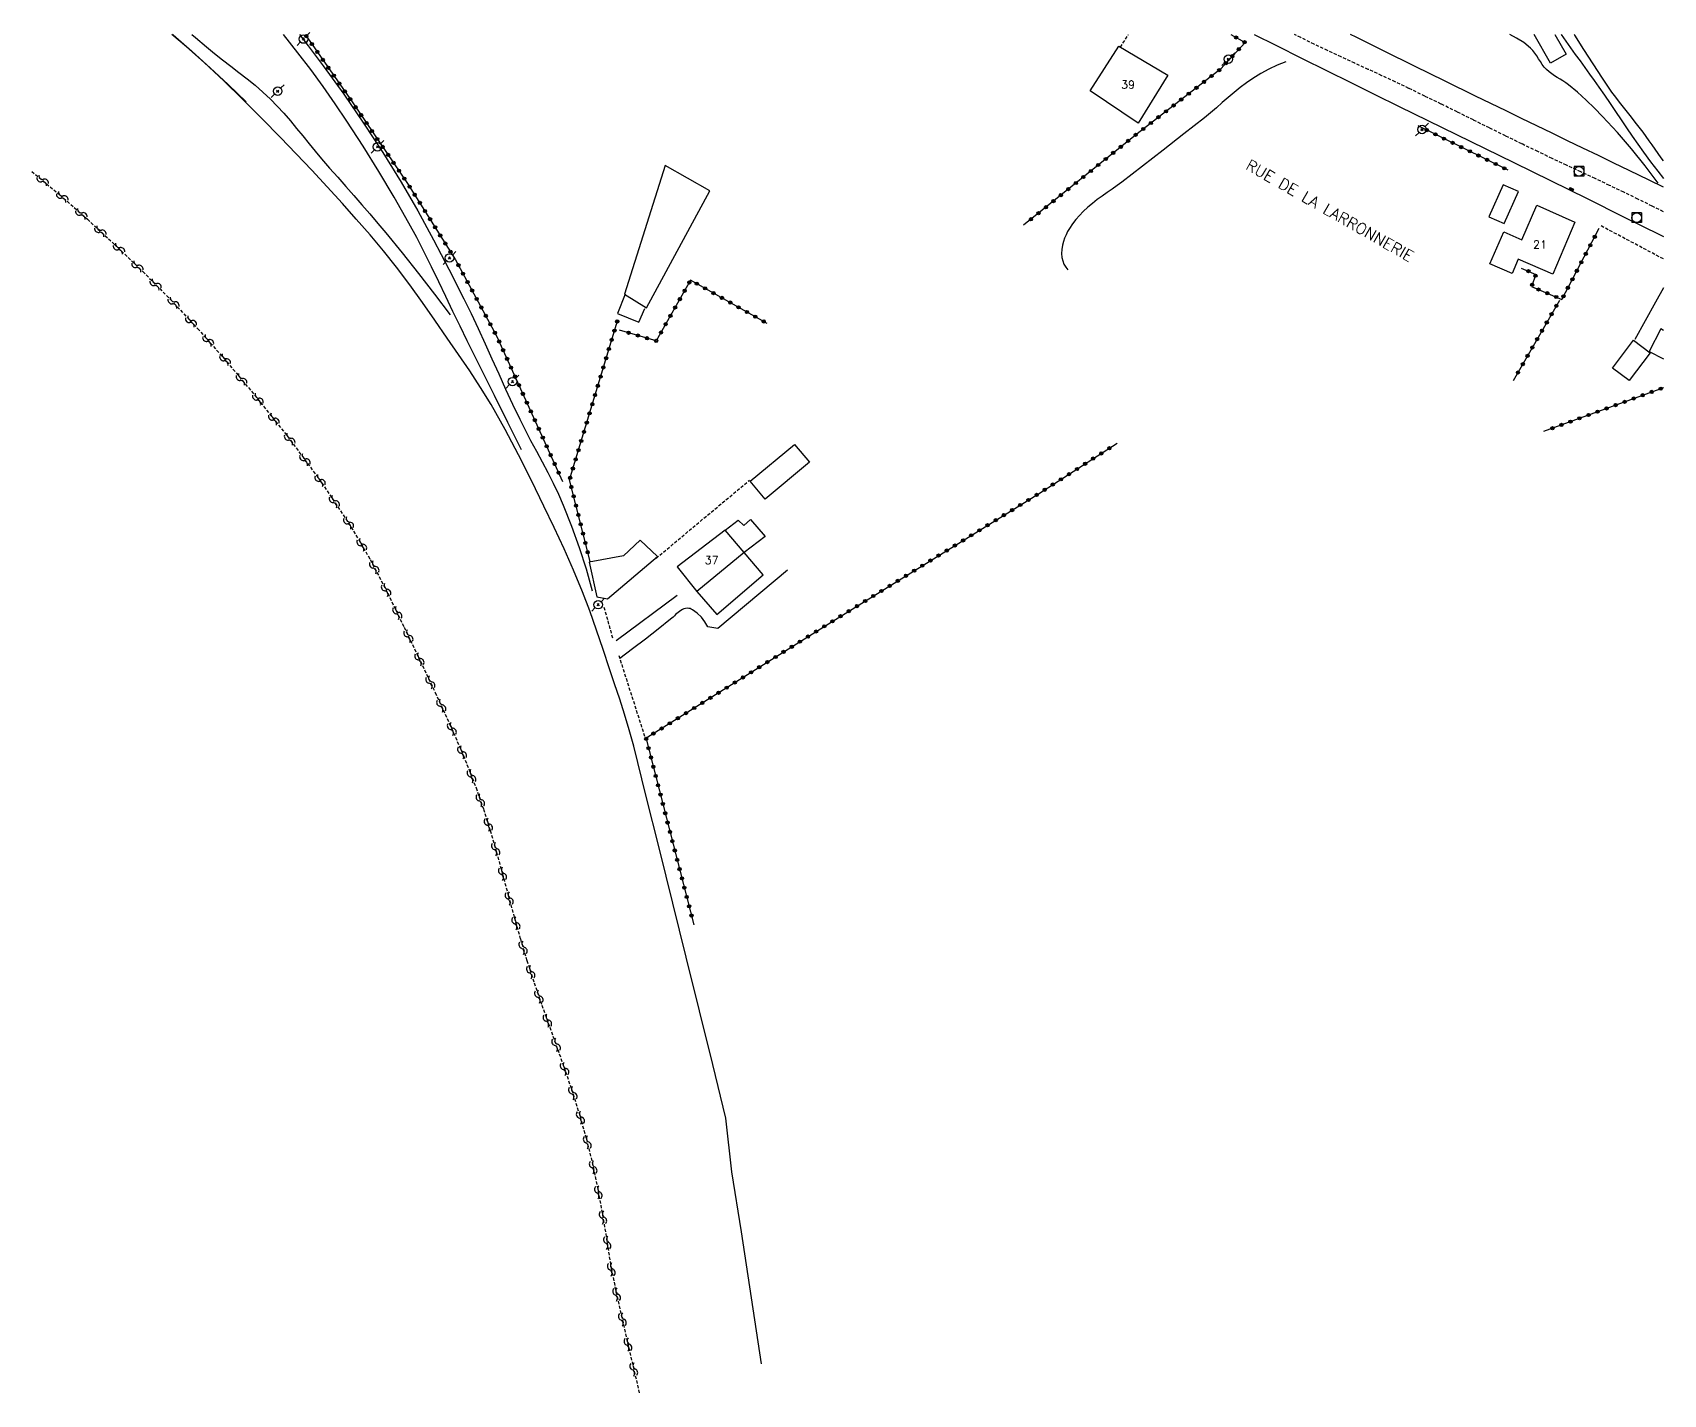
# Model space of a CAD drawing. Header units: millimetres. Extents: x 168000 to 169000, y 125998 to 127000.
# Drawn here: x 168745.3 to 169000, y 126787.6 to 127000.3 of the extents above; entities that cross this region are included whole.
import ezdxf
from ezdxf.enums import TextEntityAlignment as Align

# ---------------------------------------------------------------- set-up
doc = ezdxf.new("R2010")
doc.units = ezdxf.units.MM
doc.linetypes.add('DASHED', pattern=[0.75, 0.5, -0.25])
doc.layers.get('0').update_dxf_attribs({"linetype": 'CONTINUOUS'})
for name, color, linetype in [('W0001', 6, 'DASHED'), ('W0008', 7, 'CONTINUOUS'), ('W0014', 7, 'CONTINUOUS'), ('W0017', 7, 'CONTINUOUS'), ('W0071', 7, 'CONTINUOUS'), ('W0101', 7, 'CONTINUOUS'), ('W0104', 1, 'CONTINUOUS'), ('W0112', 1, 'DASHED'), ('W0211', 2, 'CONTINUOUS'), ('W0323', 7, 'CONTINUOUS'), ('W0401', 7, 'CONTINUOUS'), ('W0420', 7, 'CONTINUOUS'), ('W0473', 7, 'CONTINUOUS'), ('W0500', 5, 'DASHED'), ('W0510', 5, 'CONTINUOUS'), ('W0989', 7, 'CONTINUOUS'), ('W0991', 7, 'CONTINUOUS')]:
    doc.layers.add(name, color=color, linetype=linetype)
doc.styles.get("Standard").update_dxf_attribs({"font": 'romans.shx', "width": 0.85})

# ---------------------------------------------------------------- blocks, each defined once
blk = doc.blocks.new('T473')
for p, q in [((-0.166667, 0.166667), (0.166667, -0.166667)), ((-0.166667, -0.166667), (0.166667, 0.166667)), ((0.500001, 0.500001), (1.000002, 1.000002)), ((-1.000002, -1.000002), (-0.500001, -0.500001))]:
    blk.add_line(p, q)
blk.add_ellipse((0, 0), major_axis=(0.471405, 0.471405), ratio=1, start_param=5.4977871438, end_param=11.780972451)
blk = doc.blocks.new('T420')
for p, q in [((0.75, 0.75), (-0.75, 0.75)), ((-0.75, 0.75), (-0.75, -0.75)), ((0.75, 0.75), (0.75, -0.75)), ((0.75, -0.75), (-0.75, -0.75))]:
    blk.add_line(p, q)
blk.add_ellipse((0, 0), major_axis=(-0.53, 0.53), ratio=1, start_param=3.926991, end_param=10.210176)
blk = doc.blocks.new('T401')
for p, q in [((-0.3, 0.3), (0, 0.3)), ((-0.3, -0.25), (-0.3, 0.3)), ((-0.3, 0.15), (0, 0.15)), ((-0.3, 0), (0, 0)), ((0, 0.3), (0, -0.25)), ((-0.3, -0.15), (0, -0.15)), ((-0.3, -0.25), (-0.3, -0.3)), ((-0.3, -0.3), (0, -0.3)), ((0, -0.3), (0, -0.25))]:
    blk.add_line(p, q)
blk = doc.blocks.new('t323o')
at = {"color": 0, "linetype": 'Continuous'}
for radius in [0.25, 0.15]:
    blk.add_circle((0, 0), radius, dxfattribs=at)
blk = doc.blocks.new('t500o')
at = {"color": 0, "linetype": 'Continuous'}
for centre, start, end in [((-0.5, 0.625), 216.8699, 323.1301), ((0.5, -0.125), 36.8699, 143.1301), ((0.5, -0.625), 36.8699, 143.1301), ((-0.5, 0.125), 216.8699, 323.1301)]:
    blk.add_arc(centre, 0.625, start, end, dxfattribs=at)

msp = doc.modelspace()

# ---------------------------------------------------------------- linework, layer by layer
at = {"layer": 'W0001'}
msp.add_lwpolyline([(169000, 126972.32), (168998.25, 126973.2), (168996.03, 126974.3), (168993.81, 126975.38), (168991.57, 126976.44), (168989.34, 126977.49), (168987.1, 126978.53), (168984.86, 126979.58), (168982.62, 126980.64), (168980.4, 126981.71), (168977.87, 126982.93), (168975.35, 126984.17), (168972.83, 126985.41), (168970.32, 126986.65), (168967.8, 126987.9), (168965.29, 126989.14), (168962.76, 126990.37), (168960.24, 126991.59), (168958.13, 126992.59), (168956.02, 126993.57), (168953.91, 126994.55), (168951.79, 126995.53), (168949.68, 126996.5), (168947.56, 126997.49), (168945.46, 126998.49), (168943.36, 126999.51), (168942.36, 127000)], dxfattribs=at)
at = {"layer": 'W0008'}
for points in [[(168767.21, 127000), (168767.25, 126999.96), (168770.15, 126997.41), (168773.01, 126994.82), (168775.84, 126992.18), (168778.63, 126989.51)], [(168770.13, 127000), (168770.7, 126999.51), (168772.43, 126998.05), (168773.68, 126997.03), (168774.95, 126996.04), (168776.22, 126995.06), (168777.5, 126994.08), (168778.77, 126993.09), (168780.02, 126992.07), (168781.24, 126991.02), (168782.42, 126989.92), (168783.5, 126988.82), (168784.54, 126987.69), (168785.54, 126986.52), (168786.52, 126985.34), (168787.49, 126984.15), (168788.45, 126982.95), (168789.43, 126981.77), (168790.42, 126980.59), (168791.67, 126979.15), (168792.93, 126977.71), (168794.19, 126976.28), (168795.46, 126974.85), (168796.71, 126973.41), (168797.97, 126971.97), (168799.21, 126970.51), (168800.43, 126969.04), (168803.01, 126965.88), (168805.54, 126962.68), (168808.04, 126959.46), (168810.5, 126956.2)], [(169000, 126976.17), (168997.77, 126977.23), (168994.65, 126978.74), (168992.25, 126979.92), (168989.84, 126981.08), (168987.44, 126982.25), (168985.03, 126983.41), (168982.63, 126984.57), (168980.22, 126985.73), (168977.82, 126986.89), (168975.42, 126988.06), (168970.66, 126990.39), (168965.9, 126992.73), (168961.15, 126995.07), (168956.4, 126997.41), (168952.01, 126999.57), (168951.14, 127000)]]:
    msp.add_lwpolyline(points, dxfattribs=at)
at = {"layer": 'W0014'}
for points in [[(168936.09, 127000), (168939.47, 126998.31), (168943.6, 126996.25), (168947.38, 126994.37), (168951.16, 126992.5), (168954.94, 126990.64), (168958.73, 126988.78), (168960.96, 126987.68), (168963.2, 126986.58), (168965.44, 126985.49), (168967.68, 126984.39), (168969.92, 126983.3), (168972.16, 126982.21), (168974.4, 126981.11), (168976.63, 126980.01), (168982.35, 126977.2), (168988.07, 126974.38), (168993.79, 126971.55), (168999.5, 126968.72)], [(168999.5, 126968.72), (169000, 126968.43)]]:
    msp.add_lwpolyline(points, dxfattribs=at)
at = {"layer": 'W0017'}
for points in [[(168941.03, 126995.72), (168939.69, 126995.19), (168938.38, 126994.58), (168937.1, 126993.9), (168935.87, 126993.15), (168934.86, 126992.46), (168933.88, 126991.73), (168932.94, 126990.96), (168932.01, 126990.17), (168931.1, 126989.37), (168930.18, 126988.56), (168929.26, 126987.77), (168928.32, 126987), (168925.11, 126984.47), (168921.89, 126981.96), (168918.66, 126979.46), (168915.42, 126976.96), (168914.66, 126976.4), (168913.89, 126975.85), (168913.11, 126975.31), (168912.34, 126974.77), (168911.57, 126974.21), (168910.81, 126973.63), (168910.08, 126973.03), (168909.38, 126972.38), (168908.78, 126971.76), (168908.22, 126971.11), (168907.71, 126970.42), (168907.23, 126969.71), (168906.95, 126969.23), (168906.7, 126968.74), (168906.48, 126968.22), (168906.31, 126967.69), (168906.15, 126967.08), (168906.03, 126966.45), (168905.99, 126965.8), (168906.04, 126965.15), (168906.17, 126964.63), (168906.37, 126964.13), (168906.64, 126963.67), (168906.97, 126963.24)], [(169000, 126960.45), (168998.78, 126958.2), (168997.16, 126955.28), (168995.52, 126952.38)], [(168863.21, 126916.33), (168852.32, 126907.25)], [(168836.45, 126905.37), (168845.96, 126912.44)], [(168850.76, 126907.48), (168850.3, 126908.27), (168849.74, 126908.99), (168849.08, 126909.62), (168848.35, 126910.16), (168848.16, 126910.26), (168847.97, 126910.34), (168847.76, 126910.38), (168847.55, 126910.4), (168847.28, 126910.37), (168847.02, 126910.29), (168846.78, 126910.18), (168846.55, 126910.05), (168846.32, 126909.91), (168846.11, 126909.75), (168845.9, 126909.58), (168845.71, 126909.4), (168845.52, 126909.21), (168845.33, 126909.03), (168845.13, 126908.85), (168844.93, 126908.68), (168842.97, 126907.11), (168841, 126905.57), (168839, 126904.05), (168836.98, 126902.56)], [(168852.32, 126907.25), (168850.76, 126907.48)]]:
    msp.add_lwpolyline(points, dxfattribs=at)
at = {"layer": 'W0071'}
for points in [[(168821.65, 126935.14), (168819.52, 126939.39), (168817.4, 126943.64), (168815.29, 126947.89), (168813.17, 126952.14), (168812.04, 126954.45), (168810.93, 126956.76), (168809.82, 126959.08), (168808.71, 126961.4), (168807.59, 126963.71), (168806.45, 126966.01), (168805.28, 126968.29), (168804.06, 126970.55), (168801.76, 126974.6), (168799.37, 126978.6), (168796.9, 126982.54), (168794.36, 126986.45), (168792.54, 126989.18), (168790.67, 126991.88), (168788.74, 126994.54), (168786.73, 126997.15), (168784.44, 127000)], [(168786.98, 127000), (168788.34, 126998.25), (168790.68, 126995.11), (168793.87, 126990.67), (168796.97, 126986.16), (168799.96, 126981.59), (168802.84, 126976.94), (168805.44, 126972.47), (168807.92, 126967.93), (168810.31, 126963.35), (168812.64, 126958.74), (168813.78, 126956.41), (168814.89, 126954.07), (168815.96, 126951.71), (168817.03, 126949.35), (168818.09, 126946.99), (168819.16, 126944.62), (168820.24, 126942.27), (168821.36, 126939.93), (168822.2, 126938.25), (168823.07, 126936.58), (168823.96, 126934.92), (168824.85, 126933.27), (168825.73, 126931.61), (168826.59, 126929.93), (168827.4, 126928.23), (168828.16, 126926.5), (168829.47, 126923.22), (168830.66, 126919.9), (168831.72, 126916.53), (168832.67, 126913.13)], [(168984.01, 127000), (168984.02, 126999.98), (168984.75, 126998.95), (168985.49, 126997.92), (168986.23, 126996.9), (168986.98, 126995.88), (168987.72, 126994.85), (168988.46, 126993.83), (168989.2, 126992.8), (168989.93, 126991.77), (168990.81, 126990.51), (168991.68, 126989.24), (168992.54, 126987.96), (168993.39, 126986.69), (168994.26, 126985.41), (168995.12, 126984.14), (168996, 126982.88), (168996.9, 126981.63), (168998, 126980.13), (168999.12, 126978.64), (169000, 126977.52)], [(169000, 126980.26), (168999.67, 126980.73), (168999.19, 126981.4), (168998.72, 126982.08), (168998.25, 126982.75), (168997.78, 126983.42), (168997.3, 126984.09), (168996.82, 126984.75), (168996.22, 126985.54), (168995.61, 126986.32), (168995, 126987.09), (168994.38, 126987.87), (168993.76, 126988.64), (168993.15, 126989.42), (168992.55, 126990.2), (168991.97, 126991), (168990.47, 126993.19), (168989.02, 126995.41), (168987.59, 126997.64), (168986.17, 126999.88), (168986.09, 127000)]]:
    msp.add_lwpolyline(points, dxfattribs=at)
at = {"layer": 'W0101'}
for points in [[(168914.94, 126998.18), (168922.62, 126993.65), (168917.96, 126986.16), (168910.44, 126991.19)], [(168980.24, 126973.34), (168986.17, 126970.69), (168982.73, 126962.55), (168977.32, 126964.91), (168976.37, 126962.66), (168972.87, 126964.2), (168975.1, 126969.18), (168977.91, 126967.93)]]:
    msp.add_lwpolyline(points, close=True, dxfattribs=at)
for points in [[(168856.42, 126919.12), (168853.43, 126922.61), (168845.96, 126916.84)], [(168856.42, 126919.12), (168849.04, 126912.99)], [(168845.96, 126916.84), (168849.04, 126912.99)]]:
    msp.add_lwpolyline(points, dxfattribs=at)
at = {"layer": 'W0104'}
for points in [[(168983.02, 127000), (168984.79, 126996.91), (168982.38, 126995.52), (168979.81, 127000)], [(168837.81, 126959.43), (168836.61, 126956.44), (168839.95, 126955.09), (168840.9, 126957.2)], [(169000, 126953.76), (168999.6, 126954.03), (168997.8, 126950.5), (169000, 126949.37)], [(168853.43, 126922.61), (168855.5, 126924.15), (168856.35, 126923.3), (168857.41, 126924.28), (168859.71, 126921.6), (168856.42, 126919.12)], [(168849.04, 126912.99), (168852.16, 126909.42), (168859.39, 126915.64), (168856.42, 126919.12)]]:
    msp.add_lwpolyline(points, dxfattribs=at)
for points in [[(168844.08, 126979.53), (168837.75, 126959.46), (168841.14, 126957.31), (168851.05, 126975.59)], [(168974.99, 126976.54), (168972.74, 126971.53), (168975.13, 126970.46), (168977.38, 126975.47), (168974.99, 126976.54)], [(168992.05, 126947.88), (168995.33, 126952.25), (168997.92, 126950.31), (168994.63, 126945.94), (168992.05, 126947.88)], [(168857.38, 126930.24), (168864.27, 126935.99), (168866.6, 126933.19), (168859.71, 126927.44), (168857.38, 126930.24)], [(168832.22, 126917.6), (168833.43, 126912.2), (168835.08, 126911.88), (168842.86, 126918.5), (168840.16, 126921.02), (168837.57, 126918.56)]]:
    msp.add_lwpolyline(points, close=True, dxfattribs=at)
at = {"layer": 'W0112'}
for points in [[(168915.18, 126998), (168916.46, 127000)], [(169000, 126964.95), (168990.17, 126970.16)], [(168842.65, 126918.19), (168857.25, 126930.4)], [(168834.52, 126910.58), (168835.85, 126905.76)], [(168836.83, 126903.03), (168840.98, 126890.05)]]:
    msp.add_lwpolyline(points, dxfattribs=at)
at = {"layer": 'W0211'}
msp.add_lwpolyline([(168999.2, 126976.78), (168997.16, 126979.49), (168995.03, 126982.12), (168992.81, 126984.69), (168990.51, 126987.19), (168989.24, 126988.49), (168987.92, 126989.76), (168986.56, 126990.97), (168985.16, 126992.14), (168984.75, 126992.46), (168984.32, 126992.75), (168983.87, 126993.02), (168983.43, 126993.29), (168982.99, 126993.57), (168982.56, 126993.86), (168982.14, 126994.18), (168981.75, 126994.53), (168981.39, 126994.91), (168981.07, 126995.33), (168980.78, 126995.77), (168980.5, 126996.22), (168980.22, 126996.66), (168979.93, 126997.1), (168979.6, 126997.51), (168979.23, 126997.89), (168978.19, 126998.73), (168977.06, 126999.44), (168976, 127000)], dxfattribs=at)
at = {"layer": 'W0323'}
for points in [[(168787.86, 127000), (168795.18, 126989.47), (168803.85, 126976.75), (168811.34, 126964.81)], [(168932.43, 127000), (168934.65, 126998.77), (168930.81, 126994.58), (168917.8, 126984.51), (168900.05, 126970.21)], [(168975.73, 126978.82), (168961.69, 126985.73)], [(168977.77, 126963.53), (168980.1, 126962.53), (168979.39, 126960.65), (168984.13, 126958.63), (168989.98, 126969.73)], [(168811.34, 126964.81), (168817.75, 126952.94), (168828.06, 126930.21)], [(168860.03, 126954.87), (168848.06, 126961.63), (168842.68, 126952.14), (168836.93, 126953.84)], [(168983.76, 126958.48), (168976.55, 126945.92)], [(168832.35, 126917.68), (168829.14, 126930.45), (168836.61, 126955.27)], [(169000, 126944.84), (168981.27, 126938)], [(168840.98, 126890.03), (168869.99, 126908.23), (168902.39, 126928.28), (168914.68, 126936.17)], [(168841.06, 126890.19), (168848.56, 126860.94)]]:
    msp.add_lwpolyline(points, dxfattribs=at)
at = {"layer": 'W0500'}
for points in [[(168745.13, 126978.62), (168749.54, 126974.95), (168753.83, 126971.15), (168758.04, 126967.26), (168762.49, 126962.98), (168766.83, 126958.59), (168771.05, 126954.09), (168775.13, 126949.46), (168780.42, 126943.12), (168785.55, 126936.65), (168790.45, 126929.98), (168795.03, 126923.1), (168798.02, 126918), (168800.74, 126912.75), (168803.31, 126907.43), (168805.84, 126902.11), (168808.15, 126897.24), (168810.42, 126892.34), (168812.57, 126887.39), (168814.54, 126882.36), (168815.69, 126879.04), (168816.75, 126875.68), (168817.73, 126872.31), (168818.67, 126868.92), (168819.58, 126865.52), (168820.5, 126862.13), (168821.46, 126858.75), (168822.48, 126855.39), (168823.62, 126851.89), (168824.82, 126848.42), (168826.05, 126844.96), (168827.29, 126841.5), (168828.52, 126838.03), (168829.69, 126834.55), (168830.79, 126831.03), (168831.78, 126827.49), (168832.68, 126823.83), (168833.46, 126820.14), (168834.15, 126816.44), (168834.79, 126812.73), (168835.02, 126811.34), (168835.63, 126807.34)], [(168835.63, 126807.34), (168836.4, 126803.66), (168838.22, 126795.64), (168840.1, 126787.62)]]:
    msp.add_lwpolyline(points, dxfattribs=at)
at = {"layer": 'W0510'}
msp.add_lwpolyline([(168859.14, 126792.37), (168856, 126813.01), (168854.52, 126822.38), (168853.55, 126830.76), (168851.51, 126839.14), (168849.46, 126847.51), (168847.38, 126855.93), (168845.28, 126864.35), (168843.18, 126872.77), (168841.06, 126881.18), (168840.43, 126883.75), (168839.81, 126886.32), (168839.17, 126888.88), (168838.47, 126891.43), (168837.75, 126893.83), (168836.98, 126896.2), (168836.19, 126898.57), (168835.39, 126900.94), (168834.39, 126903.96), (168833.37, 126906.97), (168832.32, 126909.97), (168831.18, 126912.94), (168829.77, 126916.34), (168828.28, 126919.7), (168826.73, 126923.03), (168825.14, 126926.34), (168823.18, 126930.36), (168821.17, 126934.36), (168819.08, 126938.32), (168816.88, 126942.21), (168815.26, 126944.86), (168813.55, 126947.45), (168811.8, 126950.01), (168810.05, 126952.57), (168808.12, 126955.37), (168806.17, 126958.16), (168804.18, 126960.93), (168802.12, 126963.64), (168800.08, 126966.19), (168797.98, 126968.69), (168795.84, 126971.16), (168793.68, 126973.6), (168791.3, 126976.22), (168788.89, 126978.81), (168786.44, 126981.37), (168783.98, 126983.9), (168781.06, 126986.89), (168778.11, 126989.86), (168775.12, 126992.79), (168772.06, 126995.64), (168769.33, 126998.05), (168767.02, 127000)], dxfattribs=at)

# ---------------------------------------------------------------- block references
at = {"layer": 'W0323'}
for p, rotation in [((168788.04, 126999.74), 304.8212528811239), ((168933.27, 126999.53), 330.8630100362562), ((168788.9, 126998.51), 304.8212528811239), ((168789.75, 126997.28), 304.8212528811239), ((168932.67, 126996.61), 227.4567316461841), ((168933.69, 126997.72), 227.4567316461841), ((168934.58, 126998.8), 330.8630100362562), ((168790.61, 126996.04), 304.8212528811239), ((168791.47, 126994.81), 304.8212528811239), ((168930.62, 126994.43), 217.7373895614349), ((168931.66, 126995.51), 227.4567316461841), ((168792.32, 126993.58), 304.8212528811239), ((168793.18, 126992.35), 304.8212528811239), ((168927.06, 126991.68), 217.7373895614349), ((168928.25, 126992.6), 217.7373895614349), ((168929.43, 126993.51), 217.7373895614349), ((168794.04, 126991.12), 304.8212528811239), ((168794.89, 126989.89), 304.8212528811239), ((168923.5, 126988.92), 217.7373895614349), ((168924.69, 126989.84), 217.7373895614349), ((168925.87, 126990.76), 217.7373895614349), ((168795.74, 126988.65), 304.2646482336932), ((168796.59, 126987.41), 304.2646482336932), ((168919.94, 126986.17), 217.7373895614349), ((168921.13, 126987.09), 217.7373895614349), ((168922.31, 126988.01), 217.7373895614349), ((168797.43, 126986.17), 304.2646482336932), ((168798.27, 126984.93), 304.2646482336932), ((168799.12, 126983.69), 304.2646482336932), ((168917.57, 126984.33), 218.8677772391446), ((168918.76, 126985.25), 217.7373895614349), ((168963.04, 126985.07), 153.7819303997214), ((168964.39, 126984.41), 153.7819303997214), ((168965.73, 126983.74), 153.7819303997214), ((168799.96, 126982.45), 304.2646482336932), ((168800.81, 126981.21), 304.2646482336932), ((168914.07, 126981.51), 218.8677772391446), ((168915.24, 126982.45), 218.8677772391446), ((168916.4, 126983.39), 218.8677772391446), ((168967.08, 126983.08), 153.7819303997214), ((168968.42, 126982.42), 153.7819303997214), ((168969.77, 126981.76), 153.7819303997214), ((168971.11, 126981.09), 153.7819303997214), ((168801.65, 126979.97), 304.2646482336932), ((168802.5, 126978.73), 304.2646482336932), ((168910.57, 126978.68), 218.8677772391446), ((168911.73, 126979.62), 218.8677772391446), ((168912.9, 126980.56), 218.8677772391446), ((168972.46, 126980.43), 153.7819303997214), ((168973.81, 126979.77), 153.7819303997214), ((168975.15, 126979.11), 153.7819303997214), ((168803.34, 126977.49), 304.2646482336932), ((168804.17, 126976.24), 302.1080441496313), ((168908.23, 126976.8), 218.8677772391446), ((168909.4, 126977.74), 218.8677772391446), ((168804.96, 126974.97), 302.1080441496313), ((168805.76, 126973.7), 302.1080441496313), ((168904.73, 126973.98), 218.8677772391446), ((168905.89, 126974.92), 218.8677772391446), ((168907.06, 126975.86), 218.8677772391446), ((168806.56, 126972.43), 302.1080441496313), ((168807.36, 126971.16), 302.1080441496313), ((168901.22, 126971.15), 218.8677772391446), ((168902.39, 126972.09), 218.8677772391446), ((168903.56, 126973.03), 218.8677772391446), ((168808.15, 126969.89), 302.1080441496313), ((168808.95, 126968.62), 302.1080441496313), ((168989.28, 126968.41), 62.19076079450953), ((168809.75, 126967.35), 302.1080441496313), ((168810.55, 126966.08), 302.1080441496313), ((168988.58, 126967.08), 62.19076079450953), ((168811.79, 126963.98), 298.3769675199145), ((168987.18, 126964.43), 62.19076079450953), ((168987.88, 126965.75), 62.19076079450953), ((168812.5, 126962.66), 298.3769675199145), ((168813.22, 126961.34), 298.3769675199145), ((168847.86, 126961.28), 240.4450686925048), ((168849.02, 126961.08), 150.5700783512252), ((168978.92, 126963.04), 336.644440321425), ((168979.5, 126960.93), 249.1791326365421), ((168980.03, 126962.33), 249.1791326365421), ((168985.79, 126961.77), 62.19076079450953), ((168986.49, 126963.1), 62.19076079450953), ((168813.93, 126960.02), 298.3769675199145), ((168814.64, 126958.7), 298.3769675199145), ((168846.38, 126958.68), 240.4450686925048), ((168847.12, 126959.98), 240.4450686925048), ((168850.33, 126960.35), 150.5700783512252), ((168851.63, 126959.61), 150.5700783512252), ((168852.94, 126958.87), 150.5700783512252), ((168980.49, 126960.18), 336.9948457321159), ((168981.87, 126959.59), 336.9948457321159), ((168983.25, 126959.01), 336.9948457321159), ((168984.39, 126959.12), 62.19076079450953), ((168985.09, 126960.45), 62.19076079450953), ((168815.36, 126957.38), 298.3769675199145), ((168816.07, 126956.06), 298.3769675199145), ((168844.9, 126956.07), 240.4450686925048), ((168845.64, 126957.37), 240.4450686925048), ((168854.25, 126958.14), 150.5700783512252), ((168855.55, 126957.4), 150.5700783512252), ((168856.86, 126956.66), 150.5700783512252), ((168858.16, 126955.93), 150.5700783512252), ((168982.53, 126956.33), 240.1510880414055), ((168983.27, 126957.63), 240.1510880414055), ((168816.78, 126954.74), 298.3769675199145), ((168817.49, 126953.42), 298.3769675199145), ((168836.16, 126953.75), 73.25027963388105), ((168836.59, 126955.19), 73.25027963388105), ((168838.37, 126953.42), 163.5675900559921), ((168843.42, 126953.46), 240.4450686925048), ((168844.16, 126954.76), 240.4450686925048), ((168859.47, 126955.19), 150.5700783512252), ((168981.03, 126953.73), 240.1510880414055), ((168981.78, 126955.03), 240.1510880414055), ((168818.15, 126952.07), 294.3885863937794), ((168818.77, 126950.7), 294.3885863937794), ((168835.29, 126950.88), 73.25027963388105), ((168835.72, 126952.32), 73.25027963388105), ((168839.81, 126952.99), 163.5675900559921), ((168841.25, 126952.57), 163.5675900559921), ((168842.68, 126952.15), 240.4450686925048), ((168979.54, 126951.12), 240.1510880414055), ((168980.29, 126952.42), 240.1510880414055), ((168819.39, 126949.34), 294.3885863937794), ((168834.43, 126948.01), 73.25027963388105), ((168834.86, 126949.44), 73.25027963388105), ((168978.05, 126948.52), 240.1510880414055), ((168978.79, 126949.82), 240.1510880414055), ((168820.01, 126947.97), 294.3885863937794), ((168820.62, 126946.61), 294.3885863937794), ((168834, 126946.57), 73.25027963388105), ((168977.3, 126947.22), 240.1510880414055), ((168821.24, 126945.24), 294.3885863937794), ((168821.86, 126943.87), 294.3885863937794), ((168833.13, 126943.7), 73.25027963388105), ((168833.56, 126945.14), 73.25027963388105), ((168995.36, 126943.15), 200.0727100410778), ((168996.77, 126943.66), 200.0727100410778), ((168998.18, 126944.18), 200.0727100410778), ((168999.58, 126944.69), 200.0727100410778), ((168822.48, 126942.51), 294.3885863937794), ((168823.1, 126941.14), 294.3885863937794), ((168832.27, 126940.83), 73.25027963388105), ((168832.7, 126942.26), 73.25027963388105), ((168988.31, 126940.57), 200.0727100410778), ((168989.72, 126941.09), 200.0727100410778), ((168991.13, 126941.6), 200.0727100410778), ((168992.54, 126942.12), 200.0727100410778), ((168993.95, 126942.63), 200.0727100410778), ((168823.72, 126939.77), 294.3885863937794), ((168824.34, 126938.41), 294.3885863937794), ((168831.4, 126937.95), 73.25027963388105), ((168831.83, 126939.39), 73.25027963388105), ((168982.68, 126938.51), 200.0727100410778), ((168984.09, 126939.03), 200.0727100410778), ((168985.5, 126939.54), 200.0727100410778), ((168986.9, 126940.06), 200.0727100410778), ((168824.96, 126937.04), 294.3885863937794), ((168825.58, 126935.68), 294.3885863937794), ((168830.97, 126936.52), 73.25027963388105), ((168913.46, 126935.39), 32.7102542995658), ((168826.2, 126934.31), 294.3885863937794), ((168826.82, 126932.94), 294.3885863937794), ((168830.11, 126933.65), 73.25027963388105), ((168830.54, 126935.08), 73.25027963388105), ((168909.67, 126932.96), 32.7102542995658), ((168910.93, 126933.77), 32.7102542995658), ((168912.2, 126934.58), 32.7102542995658), ((168827.44, 126931.58), 294.3885863937794), ((168829.24, 126930.77), 73.25027963388105), ((168829.67, 126932.21), 73.25027963388105), ((168905.88, 126930.53), 32.7102542995658), ((168907.15, 126931.34), 32.7102542995658), ((168908.41, 126932.15), 32.7102542995658), ((168829.43, 126929.32), 104.0921692974348), ((168829.79, 126927.87), 104.0921692974348), ((168902.1, 126928.1), 31.75625371123039), ((168903.36, 126928.9), 32.7102542995658), ((168904.62, 126929.72), 32.7102542995658), ((168830.16, 126926.41), 104.0921692974348), ((168898.27, 126925.73), 31.75625371123039), ((168899.54, 126926.52), 31.75625371123039), ((168900.82, 126927.31), 31.75625371123039), ((168830.52, 126924.96), 104.0921692974348), ((168830.89, 126923.5), 104.0921692974348), ((168893.17, 126922.57), 31.75625371123039), ((168894.44, 126923.36), 31.75625371123039), ((168895.72, 126924.15), 31.75625371123039), ((168896.99, 126924.94), 31.75625371123039), ((168831.25, 126922.05), 104.0921692974348), ((168831.62, 126920.59), 104.0921692974348), ((168889.34, 126920.2), 31.75625371123039), ((168890.62, 126920.99), 31.75625371123039), ((168891.89, 126921.78), 31.75625371123039), ((168831.98, 126919.14), 104.0921692974348), ((168885.51, 126917.84), 31.75625371123039), ((168886.79, 126918.63), 31.75625371123039), ((168888.07, 126919.41), 31.75625371123039), ((168881.69, 126915.47), 31.75625371123039), ((168882.96, 126916.26), 31.75625371123039), ((168884.24, 126917.05), 31.75625371123039), ((168876.59, 126912.31), 31.75625371123039), ((168877.86, 126913.1), 31.75625371123039), ((168879.14, 126913.89), 31.75625371123039), ((168880.41, 126914.68), 31.75625371123039), ((168872.76, 126909.94), 31.75625371123039), ((168874.04, 126910.73), 31.75625371123039), ((168875.31, 126911.52), 31.75625371123039), ((168868.94, 126907.57), 32.10404786438433), ((168870.21, 126908.36), 31.75625371123039), ((168871.48, 126909.15), 31.75625371123039), ((168865.13, 126905.17), 32.10404786438433), ((168866.4, 126905.97), 32.10404786438433), ((168867.67, 126906.77), 32.10404786438433), ((168861.31, 126902.78), 32.10404786438433), ((168862.58, 126903.58), 32.10404786438433), ((168863.86, 126904.38), 32.10404786438433), ((168856.23, 126899.59), 32.10404786438433), ((168857.5, 126900.39), 32.10404786438433), ((168858.77, 126901.19), 32.10404786438433), ((168860.04, 126901.99), 32.10404786438433), ((168852.42, 126897.2), 32.10404786438433), ((168853.69, 126898), 32.10404786438433), ((168854.96, 126898.8), 32.10404786438433), ((168848.61, 126894.81), 32.10404786438433), ((168849.88, 126895.61), 32.10404786438433), ((168851.15, 126896.41), 32.10404786438433), ((168844.8, 126892.42), 32.10404786438433), ((168846.07, 126893.22), 32.10404786438433), ((168847.34, 126894.01), 32.10404786438433), ((168841.11, 126890), 284.3776487512476), ((168842.25, 126890.83), 32.10404786438433), ((168843.53, 126891.62), 32.10404786438433), ((168841.48, 126888.55), 284.3776487512476), ((168841.86, 126887.1), 284.3776487512476), ((168842.23, 126885.64), 284.3776487512476), ((168842.6, 126884.19), 284.3776487512476), ((168842.97, 126882.74), 284.3776487512476), ((168843.35, 126881.29), 284.3776487512476), ((168843.72, 126879.83), 284.3776487512476), ((168844.09, 126878.38), 284.3776487512476), ((168844.46, 126876.93), 284.3776487512476), ((168844.84, 126875.47), 284.3776487512476), ((168845.21, 126874.02), 284.3776487512476), ((168845.58, 126872.57), 284.3776487512476), ((168845.95, 126871.11), 284.3776487512476), ((168846.33, 126869.66), 284.3776487512476), ((168846.7, 126868.21), 284.3776487512476), ((168847.07, 126866.76), 284.3776487512476), ((168847.44, 126865.3), 284.3776487512476), ((168847.82, 126863.85), 284.3776487512476), ((168848.19, 126862.4), 284.3776487512476)]:
    msp.add_blockref('t323o', p, dxfattribs=dict(at, rotation=rotation))
at = {"layer": 'W0401', "rotation": 243.7497295338978}
msp.add_blockref('T401', (168985.55, 126975.72), dxfattribs=at)
at = {"layer": 'W0420'}
for p in [(168986.81, 126978.63), (168995.83, 126971.39)]:
    msp.add_blockref('T420', p, dxfattribs=at)
at = {"layer": 'W0473'}
for p in [(168787.58, 126999.29), (168932.05, 126996.14), (168783.56, 126991.16), (168962.3, 126985.15), (168799.16, 126982.47), (168810.39, 126965.1), (168820.22, 126945.79), (168833.62, 126910.95)]:
    msp.add_blockref('T473', p, dxfattribs=at)
at = {"layer": 'W0500'}
for p, rotation in [((168746.84, 126977.2), 320.2779986428587), ((168749.9, 126974.63), 318.4364826611531), ((168752.89, 126971.98), 318.4364826611531), ((168755.85, 126969.28), 317.228029120517), ((168758.77, 126966.55), 316.1049586539176), ((168761.65, 126963.78), 316.1049586539176), ((168764.49, 126960.96), 314.7232133309242), ((168767.29, 126958.1), 313.1452764605464), ((168770.02, 126955.18), 313.1452764605464), ((168772.7, 126952.21), 311.371255819325), ((168775.34, 126949.21), 309.8503997738346), ((168777.9, 126946.14), 309.8503997738346), ((168780.46, 126943.06), 308.4033596198549), ((168782.95, 126939.93), 308.4033596198549), ((168785.43, 126936.79), 308.4033596198549), ((168787.81, 126933.58), 306.3286934235005), ((168790.18, 126930.35), 306.3286934235005), ((168792.41, 126927.04), 303.6278482773828), ((168794.63, 126923.7), 303.6278482773828), ((168796.69, 126920.28), 300.3904256104788), ((168798.65, 126916.79), 297.4179691286175), ((168800.49, 126913.24), 297.4179691286175), ((168802.24, 126909.65), 295.7554586885499), ((168803.97, 126906.04), 295.4079687262343), ((168805.69, 126902.43), 295.4079687262343), ((168807.4, 126898.81), 295.4011541801887), ((168809.1, 126895.19), 294.8526251290729), ((168810.76, 126891.55), 293.4975443376729), ((168812.36, 126887.88), 293.4975443376729), ((168813.83, 126884.17), 291.3374727075953), ((168815.21, 126880.41), 289.1701865600015), ((168816.46, 126876.61), 287.4997434664888), ((168817.6, 126872.78), 286.2417363699589), ((168818.66, 126868.92), 285.396545487092), ((168819.71, 126865.06), 285.2391458609271), ((168820.77, 126861.2), 285.8305152570429), ((168821.88, 126857.36), 286.8360806757053), ((168823.08, 126853.55), 288.0217620227382), ((168824.35, 126849.75), 289.0383025679502), ((168825.68, 126845.98), 289.6258101181838), ((168827.04, 126842.22), 289.784092629305), ((168828.37, 126838.45), 289.4445953634373), ((168829.65, 126834.66), 288.6079183422098), ((168830.84, 126830.84), 285.652104007705), ((168831.91, 126826.98), 283.7241130267872), ((168832.83, 126823.09), 281.9332258429427), ((168833.64, 126819.17), 280.6174270668665), ((168834.36, 126815.24), 279.7772444463199), ((168835.03, 126811.3), 278.6056064906277), ((168835.67, 126807.13), 281.9171678418613), ((168836.5, 126803.22), 282.7256461537176), ((168837.39, 126799.31), 282.7256461537176), ((168838.27, 126795.41), 283.2194636172401), ((168839.18, 126791.52), 283.2194636172401)]:
    msp.add_blockref('t500o', p, dxfattribs=dict(at, rotation=rotation))

# ---------------------------------------------------------------- texts
at = {"layer": 'W0989'}
msp.add_text('RUE DE LA LARRONNERIE', height=1.75, rotation=330.2974, dxfattribs=at).set_placement((168934.6, 126979.08))
at = {"layer": 'W0991'}
for s, p in [('39', (168916.38, 126992.17)), ('21', (168980.73, 126967.2)), ('37', (168851.34, 126917.91))]:
    msp.add_text(s, height=1.25, dxfattribs=at).set_placement(p, align=Align.MIDDLE_CENTER)

doc.saveas('drawing.dxf')
